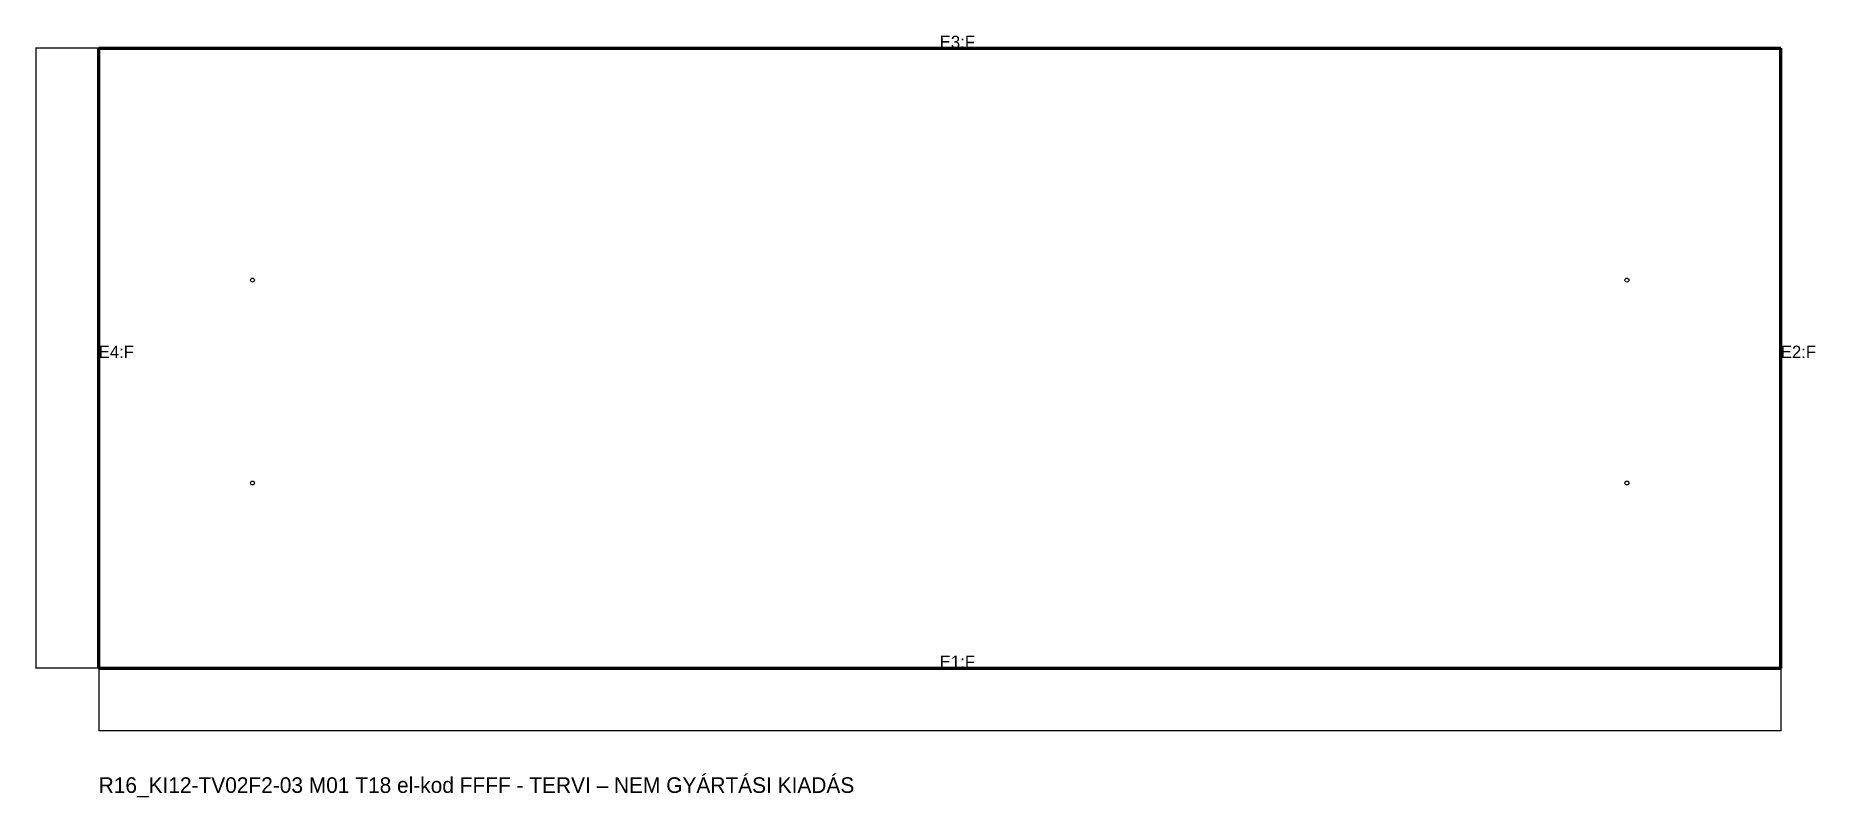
# Model space of a CAD drawing. Header units: millimetres. Extents: x -40 to 1099, y -83 to 405.
import ezdxf

# ---------------------------------------------------------------- set-up
doc = ezdxf.new("R2010")
doc.units = ezdxf.units.MM
for name, color, linetype in [('ELZARAS', 1, 'Continuous'), ('FURAT_B', 4, 'Continuous'), ('KONTUR', 7, 'Continuous'), ('MERET', 8, 'Continuous'), ('SZOVEG', 7, 'Continuous')]:
    doc.layers.add(name, color=color, linetype=linetype)
doc.styles.add('OpenSansCondensed-Light', font='OpenSansCondensed-Light.ttf')
doc.dimstyles.new('EZDXF', dxfattribs={"dimtxt": 0.25, "dimasz": 0.175, "dimexe": 0.375, "dimexo": 0.125, "dimgap": 0.1, "dimtad": 1, "dimlfac": 100, "dimzin": 12, "dimdsep": 46, "dimtxsty": 'OpenSansCondensed-Light', "dimblk": 'ARCHTICK', "dimcen": 2.5, "dimazin": 3, "dimtfac": 0.5, "dimtmove": 2, "dimatfit": 3})

# ---------------------------------------------------------------- blocks, each defined once
blk = doc.blocks.new('_ARCHTICK')
at = {"color": 0, "linetype": 'BYBLOCK', "const_width": 0.15}
blk.add_lwpolyline([(-0.5, -0.5), (0.5, 0.5)], dxfattribs=at)

msp = doc.modelspace()

# ---------------------------------------------------------------- linework, layer by layer
at = {"layer": 'ELZARAS', "lineweight": 70}
for p, q in [((0, 397), (1077, 397)), ((0, 0), (0, 397)), ((1077, 0), (1077, 397)), ((0, 0), (1077, 0))]:
    msp.add_line(p, q, dxfattribs=at)
at = {"layer": 'FURAT_B'}
for centre in [(98.5, 248.5), (978.5, 248.5), (98.5, 118.5), (978.5, 118.5)]:
    msp.add_circle(centre, 1.25, dxfattribs=at)
at = {"layer": 'KONTUR'}
msp.add_lwpolyline([(0, 0), (1077, 0), (1077, 397), (0, 397)], close=True, dxfattribs=at)

# ---------------------------------------------------------------- texts
at = {"layer": 'SZOVEG'}
for s, height, p in [('E3:F', 8, (538.5, 397)), ('E4:F', 8, (0, 198.5)), ('E2:F', 8, (1077, 198.5)), ('E1:F', 8, (538.5, 0)), ('R16_KI12-TV02F2-03 M01 T18 el-kod FFFF - TERVI – NEM GYÁRTÁSI KIADÁS', 10, (0, -80))]:
    msp.add_text(s, height=height, dxfattribs=at).set_placement(p)

# ---------------------------------------------------------------- dimensions: what is measured, and where the dimension line sits
at = {"layer": 'MERET'}
msp.add_linear_dim(base=(-40, 0), p1=(0, 0), p2=(0, 397), angle=90, dimstyle='EZDXF', dxfattribs=at).render()
msp.add_linear_dim(base=(0, -40), p1=(0, 0), p2=(1077, 0), dimstyle='EZDXF', dxfattribs=at).render()

doc.saveas('drawing.dxf')
